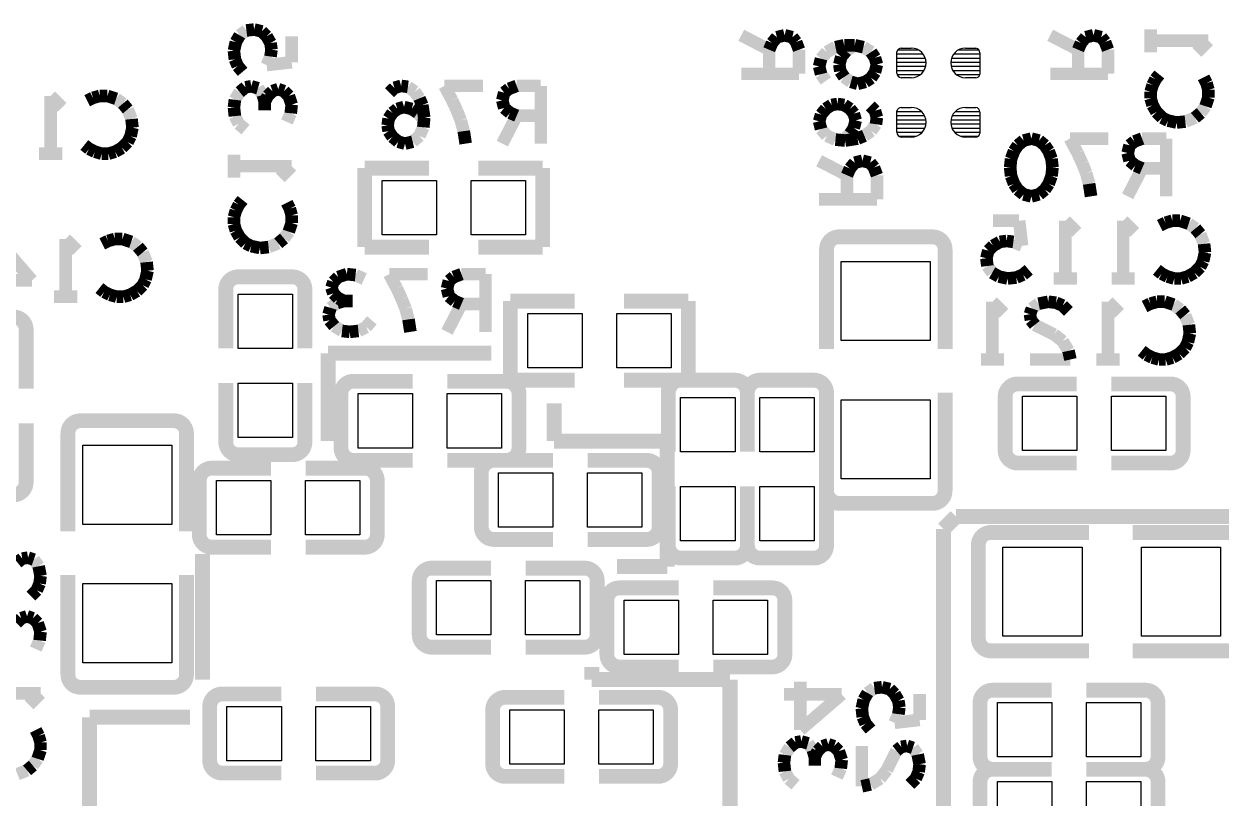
# Model space of a CAD drawing. Extents: x 175.8 to 218.8, y 273.2 to 311.2.
# Drawn here: x 199.17 to 211.28, y 296.86 to 304.69 of the extents above; entities that cross this region are included whole.
import ezdxf

# ---------------------------------------------------------------- set-up
doc = ezdxf.new("R2010")
doc.units = 0
doc.layers.add('MA_DETAILS', color=254, linetype='CONTINUOUS')

# ---------------------------------------------------------------- blocks, each defined once
blk = doc.blocks.new('FIGURE_SQUARE')
blk.add_lwpolyline([(-0.5, -0.5), (-0.5, 0.5), (0.5, 0.5), (0.5, -0.5)], close=True)

msp = doc.modelspace()

# ---------------------------------------------------------------- linework, layer by layer
at = {"layer": 'MA_DETAILS'}
for points, const_width in [([(201.317352, 304.505614), (201.356214, 304.573686)], 0.127), ([(201.356214, 304.573686), (201.424286, 304.622454)], 0.127), ([(201.424286, 304.622454), (201.502264, 304.632106)], 0.127), ([(201.502264, 304.632106), (201.580242, 304.612802)], 0.127), ([(201.580242, 304.612802), (201.628756, 304.564034)], 0.127), ([(201.628756, 304.564034), (201.667872, 304.495962)], 0.127), ([(201.881994, 304.301144), (201.881994, 304.564034)], 0.127), ([(206.711042, 304.42789), (206.428594, 304.57394)], 0.127), ([(206.788766, 304.554382), (206.740252, 304.495962)], 0.127), ([(206.866744, 304.57394), (206.788766, 304.554382)], 0.127), ([(206.944722, 304.554382), (206.866744, 304.57394)], 0.127), ([(206.983584, 304.505614), (206.944722, 304.554382)], 0.127), ([(209.835242, 304.42789), (209.552794, 304.57394)], 0.127), ([(209.912966, 304.554382), (209.864452, 304.495962)], 0.127), ([(209.990944, 304.57394), (209.912966, 304.554382)], 0.127), ([(210.068922, 304.554382), (209.990944, 304.57394)], 0.127), ([(210.107784, 304.505614), (210.068922, 304.554382)], 0.127), ([(210.568794, 304.401982), (210.568794, 304.635662)], 0.127), ([(201.297794, 304.417984), (201.317352, 304.505614)], 0.127), ([(201.667872, 304.495962), (201.677524, 304.427636)], 0.127), ([(201.677524, 304.427636), (201.667872, 304.359564)], 0.127), ([(206.740252, 304.495962), (206.711042, 304.42789)], 0.127), ([(206.711042, 304.42789), (206.711042, 304.184304)], 0.127), ([(207.012794, 304.42789), (206.983584, 304.505614)], 0.127), ([(207.012794, 304.184304), (207.012794, 304.42789)], 0.127), ([(207.293972, 304.404522), (207.381602, 304.45329)], 0.127), ([(207.381602, 304.45329), (207.469232, 304.472848)], 0.127), ([(207.469232, 304.472848), (207.576166, 304.472848)], 0.127), ([(207.488536, 304.414428), (207.576166, 304.472848)], 0.127), ([(207.576166, 304.472848), (207.663796, 304.45329)], 0.127), ([(207.663796, 304.45329), (207.741774, 304.404522)], 0.127), ([(209.864452, 304.495962), (209.835242, 304.42789)], 0.127), ([(209.835242, 304.42789), (209.835242, 304.184304)], 0.127), ([(210.136994, 304.42789), (210.107784, 304.505614)], 0.127), ([(210.136994, 304.184304), (210.136994, 304.42789)], 0.127), ([(210.568794, 304.518822), (211.152994, 304.518822)], 0.127), ([(211.152994, 304.518822), (211.036154, 304.401982)], 0.127), ([(201.307446, 304.330354), (201.297794, 304.417984)], 0.127), ([(201.336656, 304.262282), (201.307446, 304.330354)], 0.127), ([(201.667872, 304.359564), (201.628756, 304.271934)], 0.127), ([(201.628756, 304.271934), (201.881994, 304.301144)], 0.127), ([(207.215994, 304.258472), (207.235552, 304.33645)], 0.127), ([(207.235552, 304.33645), (207.293972, 304.404522)], 0.127), ([(207.420464, 304.27803), (207.440022, 304.356008)], 0.127), ([(207.440022, 304.356008), (207.488536, 304.414428)], 0.127), ([(207.741774, 304.404522), (207.780636, 304.346102)], 0.127), ([(207.780636, 304.346102), (207.800194, 304.27803)], 0.127), ([(201.385424, 304.203862), (201.336656, 304.262282)], 0.127), ([(206.428594, 304.184304), (207.012794, 304.184304)], 0.127), ([(207.235552, 304.180748), (207.215994, 304.258472)], 0.127), ([(207.284066, 304.112422), (207.235552, 304.180748)], 0.127), ([(207.430116, 304.209958), (207.420464, 304.27803)], 0.127), ([(207.469232, 304.151538), (207.430116, 304.209958)], 0.127), ([(207.780636, 304.200052), (207.741774, 304.141632)], 0.127), ([(207.800194, 304.27803), (207.780636, 304.200052)], 0.127), ([(209.552794, 304.184304), (210.136994, 304.184304)], 0.127), ([(201.414634, 304.047652), (201.473054, 304.057558)], 0.127), ([(201.473054, 304.057558), (201.541126, 304.038)], 0.127), ([(202.988672, 304.061876), (202.9206, 304.042318)], 0.127), ([(203.056998, 304.052224), (202.988672, 304.061876)], 0.127), ([(203.427076, 304.061876), (203.816712, 304.061876)], 0.127), ([(203.505054, 303.915826), (203.427076, 304.061876)], 0.127), ([(204.15758, 304.061876), (204.079856, 304.032666)], 0.127), ([(204.401166, 304.061876), (204.15758, 304.061876)], 0.127), ([(204.401166, 303.477676), (204.401166, 304.061876)], 0.127), ([(207.537304, 304.10277), (207.469232, 304.151538)], 0.127), ([(207.605376, 304.083212), (207.537304, 304.10277)], 0.127), ([(207.683354, 304.10277), (207.605376, 304.083212)], 0.127), ([(207.741774, 304.141632), (207.683354, 304.10277)], 0.127), ([(210.568794, 304.00244), (210.588352, 304.070766)], 0.127), ([(210.588352, 304.070766), (210.617562, 304.129186)], 0.127), ([(210.617562, 304.129186), (210.656424, 304.1777)], 0.127), ([(211.104226, 304.14849), (211.133436, 304.09007)], 0.127), ([(211.133436, 304.09007), (211.152994, 304.021998)], 0.127), ([(199.443848, 303.960276), (199.560688, 303.843436)], 0.127), ([(199.443848, 303.376076), (199.443848, 303.960276)], 0.127), ([(199.81418, 303.911508), (199.8726, 303.940718)], 0.127), ([(199.8726, 303.940718), (199.940672, 303.960276)], 0.127), ([(199.940672, 303.960276), (200.01865, 303.960276)], 0.127), ([(200.01865, 303.960276), (200.10628, 303.931066)], 0.127), ([(201.307446, 303.92116), (201.356214, 303.999138)], 0.127), ([(201.356214, 303.999138), (201.414634, 304.047652)], 0.127), ([(201.541126, 304.038), (201.589894, 303.969928)], 0.127), ([(201.589894, 303.969928), (201.609452, 303.901602)], 0.127), ([(201.609452, 303.901602), (201.638662, 303.960022)], 0.127), ([(201.638662, 303.960022), (201.687176, 304.00879)], 0.127), ([(201.687176, 304.00879), (201.745596, 304.028348)], 0.127), ([(201.745596, 304.028348), (201.804016, 304.00879)], 0.127), ([(201.804016, 304.00879), (201.852784, 303.960022)], 0.127), ([(201.852784, 303.960022), (201.881994, 303.872392)], 0.127), ([(202.9206, 304.042318), (202.871832, 303.993804)], 0.127), ([(203.12507, 304.003456), (203.056998, 304.052224)], 0.127), ([(203.173838, 303.935384), (203.12507, 304.003456)], 0.127), ([(204.031088, 303.993804), (204.01153, 303.915826)], 0.127), ([(204.079856, 304.032666), (204.031088, 303.993804)], 0.127), ([(210.568794, 303.934368), (210.568794, 304.00244)], 0.127), ([(211.152994, 303.94402), (211.123784, 303.85639)], 0.127), ([(211.152994, 304.021998), (211.152994, 303.94402)], 0.127), ([(200.10628, 303.931066), (200.174352, 303.882298)], 0.127), ([(200.174352, 303.882298), (200.22312, 303.823878)], 0.127), ([(200.22312, 303.823878), (200.261982, 303.726596)], 0.127), ([(201.297794, 303.843182), (201.307446, 303.92116)], 0.127), ([(201.307446, 303.755552), (201.297794, 303.843182)], 0.127), ([(201.609452, 303.901602), (201.609452, 303.813972)], 0.127), ([(201.881994, 303.872392), (201.872342, 303.784762)], 0.127), ([(202.94981, 303.828196), (202.901042, 303.789334)], 0.127), ([(203.017882, 303.847754), (202.94981, 303.828196)], 0.127), ([(203.09586, 303.828196), (203.017882, 303.847754)], 0.127), ([(203.15428, 303.789334), (203.09586, 303.828196)], 0.127), ([(203.203048, 303.867058), (203.173838, 303.935384)], 0.127), ([(203.222352, 303.740566), (203.203048, 303.867058)], 0.127), ([(203.553822, 303.808638), (203.505054, 303.915826)], 0.127), ([(204.01153, 303.915826), (204.031088, 303.837848)], 0.127), ([(204.031088, 303.837848), (204.089508, 303.789334)], 0.127), ([(207.284066, 303.829974), (207.235552, 303.771554)], 0.127), ([(207.342486, 303.868836), (207.284066, 303.829974)], 0.127), ([(207.400906, 303.878488), (207.342486, 303.868836)], 0.127), ([(207.469232, 303.868836), (207.400906, 303.878488)], 0.127), ([(207.527652, 303.829974), (207.469232, 303.868836)], 0.127), ([(207.566514, 303.781206), (207.527652, 303.829974)], 0.127), ([(207.780636, 303.810416), (207.732122, 303.859184)], 0.127), ([(210.588352, 303.866296), (210.568794, 303.934368)], 0.127), ([(210.627214, 303.79797), (210.588352, 303.866296)], 0.127), ([(211.123784, 303.85639), (211.075016, 303.788318)], 0.127), ([(200.261982, 303.726596), (200.271634, 303.638966)], 0.127), ([(201.346562, 303.677828), (201.307446, 303.755552)], 0.127), ([(201.872342, 303.784762), (201.833226, 303.697132)], 0.127), ([(202.86218, 303.730914), (202.852528, 303.662588)], 0.127), ([(202.901042, 303.789334), (202.86218, 303.730914)], 0.127), ([(203.222352, 303.721008), (203.15428, 303.789334)], 0.127), ([(203.2127, 303.643284), (203.222352, 303.740566)], 0.127), ([(203.592684, 303.711356), (203.553822, 303.808638)], 0.127), ([(203.621894, 303.604168), (203.592684, 303.711356)], 0.127), ([(204.15758, 303.760124), (204.01153, 303.477676)], 0.127), ([(204.089508, 303.789334), (204.15758, 303.760124)], 0.127), ([(204.15758, 303.760124), (204.401166, 303.760124)], 0.127), ([(207.235552, 303.771554), (207.215994, 303.703228)], 0.127), ([(207.215994, 303.703228), (207.235552, 303.625504)], 0.127), ([(207.586072, 303.713134), (207.566514, 303.781206)], 0.127), ([(207.566514, 303.635156), (207.586072, 303.713134)], 0.127), ([(207.800194, 303.742344), (207.780636, 303.810416)], 0.127), ([(207.790542, 303.674018), (207.800194, 303.742344)], 0.127), ([(210.685634, 303.73955), (210.627214, 303.79797)], 0.127), ([(210.744054, 303.71034), (210.685634, 303.73955)], 0.127), ([(210.831684, 303.691036), (210.744054, 303.71034)], 0.127), ([(210.919314, 303.700688), (210.831684, 303.691036)], 0.127), ([(211.016596, 303.73955), (210.919314, 303.700688)], 0.127), ([(211.075016, 303.788318), (211.016596, 303.73955)], 0.127), ([(200.271634, 303.638966), (200.25233, 303.551336)], 0.127), ([(201.414634, 303.619408), (201.346562, 303.677828)], 0.127), ([(202.852528, 303.662588), (202.86218, 303.604168)], 0.127), ([(202.86218, 303.604168), (202.901042, 303.545748)], 0.127), ([(203.173838, 303.555654), (203.2127, 303.643284)], 0.127), ([(203.641452, 303.477676), (203.621894, 303.604168)], 0.127), ([(207.235552, 303.625504), (207.293972, 303.557178)], 0.127), ([(207.459326, 303.508664), (207.527652, 303.576736)], 0.127), ([(207.527652, 303.576736), (207.566514, 303.635156)], 0.127), ([(207.673702, 303.557178), (207.741774, 303.605946)], 0.127), ([(207.741774, 303.605946), (207.790542, 303.674018)], 0.127), ([(199.833484, 303.424844), (199.78497, 303.463706)], 0.127), ([(200.22312, 303.492916), (200.1647, 303.434496)], 0.127), ([(200.25233, 303.551336), (200.22312, 303.492916)], 0.127), ([(202.901042, 303.545748), (202.959462, 303.497234)], 0.127), ([(202.959462, 303.497234), (203.027788, 303.477676)], 0.127), ([(203.027788, 303.477676), (203.105512, 303.497234)], 0.127), ([(203.105512, 303.497234), (203.173838, 303.555654)], 0.127), ([(207.293972, 303.557178), (207.381602, 303.518316)], 0.127), ([(207.381602, 303.518316), (207.478884, 303.508664)], 0.127), ([(207.478884, 303.508664), (207.605376, 303.527968)], 0.127), ([(207.605376, 303.527968), (207.673702, 303.557178)], 0.127), ([(209.18678, 303.401984), (209.225642, 303.460404)], 0.127), ([(209.225642, 303.460404), (209.284062, 303.508918)], 0.127), ([(209.284062, 303.508918), (209.36204, 303.528476)], 0.127), ([(209.36204, 303.528476), (209.440018, 303.508918)], 0.127), ([(209.440018, 303.508918), (209.498438, 303.460404)], 0.127), ([(209.498438, 303.460404), (209.5373, 303.401984)], 0.127), ([(209.751676, 303.528476), (210.141312, 303.528476)], 0.127), ([(209.829654, 303.382426), (209.751676, 303.528476)], 0.127), ([(210.355688, 303.460404), (210.33613, 303.382426)], 0.127), ([(210.404456, 303.499266), (210.355688, 303.460404)], 0.127), ([(210.48218, 303.528476), (210.404456, 303.499266)], 0.127), ([(210.725766, 303.528476), (210.48218, 303.528476)], 0.127), ([(210.725766, 302.944276), (210.725766, 303.528476)], 0.127), ([(199.560688, 303.376076), (199.327008, 303.376076)], 0.127), ([(199.891904, 303.395634), (199.833484, 303.424844)], 0.127), ([(199.96023, 303.376076), (199.891904, 303.395634)], 0.127), ([(200.028302, 303.376076), (199.96023, 303.376076)], 0.127), ([(200.096374, 303.395634), (200.028302, 303.376076)], 0.127), ([(200.1647, 303.434496), (200.096374, 303.395634)], 0.127), ([(201.297794, 303.132236), (201.297794, 303.365916)], 0.127), ([(209.15757, 303.324006), (209.18678, 303.401984)], 0.127), ([(209.5373, 303.401984), (209.56651, 303.324006)], 0.127), ([(209.878422, 303.275238), (209.829654, 303.382426)], 0.127), ([(210.33613, 303.382426), (210.355688, 303.304448)], 0.127), ([(201.297794, 303.249076), (201.881994, 303.249076)], 0.127), ([(201.881994, 303.249076), (201.765154, 303.132236)], 0.127), ([(203.270358, 303.230026), (202.620372, 303.230026)], 0.150114), ([(202.620372, 303.230026), (202.620372, 302.429926)], 0.150114), ([(203.77023, 303.230026), (204.420216, 303.230026)], 0.150114), ([(204.420216, 303.230026), (204.420216, 302.429926)], 0.150114), ([(207.498442, 303.15789), (207.215994, 303.30394)], 0.127), ([(207.527652, 303.225962), (207.498442, 303.15789)], 0.127), ([(207.576166, 303.284382), (207.527652, 303.225962)], 0.127), ([(207.654144, 303.30394), (207.576166, 303.284382)], 0.127), ([(207.732122, 303.284382), (207.654144, 303.30394)], 0.127), ([(207.770984, 303.235614), (207.732122, 303.284382)], 0.127), ([(207.800194, 303.15789), (207.770984, 303.235614)], 0.127), ([(209.147918, 303.236376), (209.15757, 303.324006)], 0.127), ([(209.15757, 303.148746), (209.147918, 303.236376)], 0.127), ([(209.56651, 303.324006), (209.576162, 303.236376)], 0.127), ([(209.576162, 303.236376), (209.56651, 303.148746)], 0.127), ([(209.917284, 303.177956), (209.878422, 303.275238)], 0.127), ([(210.48218, 303.226724), (210.33613, 302.944276)], 0.127), ([(210.355688, 303.304448), (210.414108, 303.255934)], 0.127), ([(210.414108, 303.255934), (210.48218, 303.226724)], 0.127), ([(210.48218, 303.226724), (210.725766, 303.226724)], 0.127), ([(207.498442, 303.15789), (207.498442, 302.914304)], 0.127), ([(207.800194, 302.914304), (207.800194, 303.15789)], 0.127), ([(209.18678, 303.070768), (209.15757, 303.148746)], 0.127), ([(209.56651, 303.148746), (209.5373, 303.070768)], 0.127), ([(209.946494, 303.070768), (209.917284, 303.177956)], 0.127), ([(209.225642, 303.012348), (209.18678, 303.070768)], 0.127), ([(209.284062, 302.963834), (209.225642, 303.012348)], 0.127), ([(209.498438, 303.012348), (209.440018, 302.963834)], 0.127), ([(209.5373, 303.070768), (209.498438, 303.012348)], 0.127), ([(209.966052, 302.944276), (209.946494, 303.070768)], 0.127), ([(201.317352, 302.80102), (201.346562, 302.85944)], 0.127), ([(201.346562, 302.85944), (201.385424, 302.907954)], 0.127), ([(201.833226, 302.878744), (201.862436, 302.820324)], 0.127), ([(207.215994, 302.914304), (207.800194, 302.914304)], 0.127), ([(209.36204, 302.944276), (209.284062, 302.963834)], 0.127), ([(209.440018, 302.963834), (209.36204, 302.944276)], 0.127), ([(201.297794, 302.732694), (201.317352, 302.80102)], 0.127), ([(201.297794, 302.664622), (201.297794, 302.732694)], 0.127), ([(201.862436, 302.820324), (201.881994, 302.752252)], 0.127), ([(201.881994, 302.752252), (201.881994, 302.674274)], 0.127), ([(201.317352, 302.59655), (201.297794, 302.664622)], 0.127), ([(201.881994, 302.674274), (201.852784, 302.586644)], 0.127), ([(209.23885, 302.697134), (208.97596, 302.697134)], 0.127), ([(209.26806, 302.443896), (209.23885, 302.697134)], 0.127), ([(209.706464, 302.697134), (209.823304, 302.580294)], 0.127), ([(209.706464, 302.112934), (209.706464, 302.697134)], 0.127), ([(210.290918, 302.697134), (210.407758, 302.580294)], 0.127), ([(210.290918, 302.112934), (210.290918, 302.697134)], 0.127), ([(210.66125, 302.648366), (210.71967, 302.677576)], 0.127), ([(210.71967, 302.677576), (210.787742, 302.697134)], 0.127), ([(210.787742, 302.697134), (210.86572, 302.697134)], 0.127), ([(210.86572, 302.697134), (210.95335, 302.667924)], 0.127), ([(210.95335, 302.667924), (211.021422, 302.619156)], 0.127), ([(211.021422, 302.619156), (211.07019, 302.560736)], 0.127), ([(198.8947, 302.512476), (199.254872, 302.093884)], 0.127), ([(199.595994, 302.512476), (199.712834, 302.395636)], 0.127), ([(199.595994, 301.928276), (199.595994, 302.512476)], 0.127), ([(199.966326, 302.463708), (200.024746, 302.492918)], 0.127), ([(200.024746, 302.492918), (200.092818, 302.512476)], 0.127), ([(200.092818, 302.512476), (200.170796, 302.512476)], 0.127), ([(200.170796, 302.512476), (200.258426, 302.483266)], 0.127), ([(201.356214, 302.528224), (201.317352, 302.59655)], 0.127), ([(201.414634, 302.469804), (201.356214, 302.528224)], 0.127), ([(201.804016, 302.518572), (201.745596, 302.469804)], 0.127), ([(201.852784, 302.586644), (201.804016, 302.518572)], 0.127), ([(208.362804, 302.534574), (207.417924, 302.534574)], 0.150114), ([(209.044032, 302.483012), (209.112358, 302.492664)], 0.127), ([(209.112358, 302.492664), (209.18043, 302.483012)], 0.127), ([(211.07019, 302.560736), (211.109052, 302.463454)], 0.127), ([(200.258426, 302.483266), (200.326498, 302.434498)], 0.127), ([(200.326498, 302.434498), (200.375266, 302.376078)], 0.127), ([(200.375266, 302.376078), (200.414128, 302.278796)], 0.127), ([(201.473054, 302.440594), (201.414634, 302.469804)], 0.127), ([(201.560684, 302.42129), (201.473054, 302.440594)], 0.127), ([(201.648314, 302.430942), (201.560684, 302.42129)], 0.127), ([(201.745596, 302.469804), (201.648314, 302.430942)], 0.127), ([(202.620372, 302.429926), (203.270358, 302.429926)], 0.150114), ([(204.420216, 302.429926), (203.77023, 302.429926)], 0.150114), ([(207.290924, 302.407574), (207.290924, 301.398178)], 0.150114), ([(208.489804, 302.407574), (208.489804, 301.398178)], 0.150114), ([(208.907888, 302.317404), (208.927192, 302.395382)], 0.127), ([(208.927192, 302.395382), (208.97596, 302.443896)], 0.127), ([(208.97596, 302.443896), (209.044032, 302.483012)], 0.127), ([(209.18043, 302.483012), (209.26806, 302.443896)], 0.127), ([(211.118704, 302.375824), (211.0994, 302.288194)], 0.127), ([(211.109052, 302.463454), (211.118704, 302.375824)], 0.127), ([(200.414128, 302.278796), (200.42378, 302.191166)], 0.127), ([(208.91754, 302.239426), (208.907888, 302.317404)], 0.127), ([(211.0994, 302.288194), (211.07019, 302.229774)], 0.127), ([(200.42378, 302.191166), (200.404476, 302.103536)], 0.127), ([(201.888598, 302.129698), (201.342244, 302.129698)], 0.150114), ([(202.30338, 302.078898), (202.352148, 302.127666)], 0.127), ([(202.352148, 302.127666), (202.439778, 302.156876)], 0.127), ([(202.439778, 302.156876), (202.527408, 302.147224)], 0.127), ([(202.527408, 302.147224), (202.615038, 302.108108)], 0.127), ([(202.868276, 302.156876), (203.257912, 302.156876)], 0.127), ([(202.946254, 302.010826), (202.868276, 302.156876)], 0.127), ([(203.521056, 302.127666), (203.472288, 302.088804)], 0.127), ([(203.59878, 302.156876), (203.521056, 302.127666)], 0.127), ([(203.842366, 302.156876), (203.59878, 302.156876)], 0.127), ([(203.842366, 301.572676), (203.842366, 302.156876)], 0.127), ([(208.966308, 302.171354), (208.91754, 302.239426)], 0.127), ([(209.03438, 302.132492), (208.966308, 302.171354)], 0.127), ([(209.12201, 302.112934), (209.03438, 302.132492)], 0.127), ([(209.20964, 302.122586), (209.12201, 302.112934)], 0.127), ([(209.277712, 302.151796), (209.20964, 302.122586)], 0.127), ([(209.336132, 302.200564), (209.277712, 302.151796)], 0.127), ([(210.680554, 302.161702), (210.63204, 302.200564)], 0.127), ([(210.738974, 302.132492), (210.680554, 302.161702)], 0.127), ([(210.8073, 302.112934), (210.738974, 302.132492)], 0.127), ([(210.943444, 302.132492), (210.875372, 302.112934)], 0.127), ([(211.01177, 302.171354), (210.943444, 302.132492)], 0.127), ([(211.07019, 302.229774), (211.01177, 302.171354)], 0.127), ([(199.254872, 302.093884), (198.768208, 302.093884)], 0.127), ([(199.98563, 301.977044), (199.937116, 302.015906)], 0.127), ([(200.375266, 302.045116), (200.316846, 301.986696)], 0.127), ([(200.404476, 302.103536), (200.375266, 302.045116)], 0.127), ([(201.215244, 302.002698), (201.215244, 301.405036)], 0.150114), ([(202.015598, 302.002698), (202.015598, 301.405036)], 0.150114), ([(202.283822, 302.020478), (202.30338, 302.078898)], 0.127), ([(202.30338, 301.962058), (202.283822, 302.020478)], 0.127), ([(202.995022, 301.903638), (202.946254, 302.010826)], 0.127), ([(203.472288, 302.088804), (203.45273, 302.010826)], 0.127), ([(203.45273, 302.010826), (203.472288, 301.932848)], 0.127), ([(209.823304, 302.112934), (209.589624, 302.112934)], 0.127), ([(210.407758, 302.112934), (210.174078, 302.112934)], 0.127), ([(210.875372, 302.112934), (210.8073, 302.112934)], 0.127), ([(199.712834, 301.928276), (199.479154, 301.928276)], 0.127), ([(200.04405, 301.947834), (199.98563, 301.977044)], 0.127), ([(200.112376, 301.928276), (200.04405, 301.947834)], 0.127), ([(200.180448, 301.928276), (200.112376, 301.928276)], 0.127), ([(200.24852, 301.947834), (200.180448, 301.928276)], 0.127), ([(200.316846, 301.986696), (200.24852, 301.947834)], 0.127), ([(202.352148, 301.913544), (202.30338, 301.962058)], 0.127), ([(202.342242, 301.864776), (202.410568, 301.884334)], 0.127), ([(202.410568, 301.884334), (202.352148, 301.913544)], 0.127), ([(202.410568, 301.884334), (202.498198, 301.884334)], 0.127), ([(203.033884, 301.806356), (202.995022, 301.903638)], 0.127), ([(203.472288, 301.932848), (203.530708, 301.884334)], 0.127), ([(203.530708, 301.884334), (203.59878, 301.855124)], 0.127), ([(204.743558, 301.883826), (204.093572, 301.883826)], 0.150114), ([(204.093572, 301.883826), (204.093572, 301.083726)], 0.150114), ([(205.24343, 301.883826), (205.893416, 301.883826)], 0.150114), ([(205.893416, 301.883826), (205.893416, 301.083726)], 0.150114), ([(202.254612, 301.747936), (202.27417, 301.816008)], 0.127), ([(202.27417, 301.816008), (202.342242, 301.864776)], 0.127), ([(203.063094, 301.699168), (203.033884, 301.806356)], 0.127), ([(203.59878, 301.855124), (203.45273, 301.572676)], 0.127), ([(203.59878, 301.855124), (203.842366, 301.855124)], 0.127), ([(208.96834, 301.877476), (209.08518, 301.760636)], 0.127), ([(208.96834, 301.293276), (208.96834, 301.877476)], 0.127), ([(209.367882, 301.809404), (209.348324, 301.750984)], 0.127), ([(209.435954, 301.857918), (209.367882, 301.809404)], 0.127), ([(209.533236, 301.877476), (209.435954, 301.857918)], 0.127), ([(209.611214, 301.867824), (209.533236, 301.877476)], 0.127), ([(209.679286, 301.838614), (209.611214, 301.867824)], 0.127), ([(209.737706, 301.780194), (209.679286, 301.838614)], 0.127), ([(210.137248, 301.877476), (210.254088, 301.760636)], 0.127), ([(210.137248, 301.293276), (210.137248, 301.877476)], 0.127), ([(210.50758, 301.828708), (210.566, 301.857918)], 0.127), ([(210.566, 301.857918), (210.634072, 301.877476)], 0.127), ([(210.634072, 301.877476), (210.71205, 301.877476)], 0.127), ([(210.71205, 301.877476), (210.79968, 301.848266)], 0.127), ([(210.79968, 301.848266), (210.867752, 301.799498)], 0.127), ([(210.867752, 301.799498), (210.91652, 301.741078)], 0.127), ([(202.264518, 301.689516), (202.254612, 301.747936)], 0.127), ([(202.313032, 301.631096), (202.264518, 301.689516)], 0.127), ([(202.692762, 301.689516), (202.634342, 301.621444)], 0.127), ([(203.082652, 301.572676), (203.063094, 301.699168)], 0.127), ([(209.348324, 301.750984), (209.357976, 301.692564)], 0.127), ([(209.357976, 301.692564), (209.397092, 301.643796)], 0.127), ([(209.397092, 301.643796), (209.591656, 301.546514)], 0.127), ([(210.91652, 301.741078), (210.955382, 301.643796)], 0.127), ([(210.955382, 301.643796), (210.965034, 301.556166)], 0.127), ([(199.196198, 301.596298), (199.196198, 300.998636)], 0.150114), ([(202.39101, 301.582328), (202.313032, 301.631096)], 0.127), ([(202.468988, 301.572676), (202.39101, 301.582328)], 0.127), ([(202.556618, 301.582328), (202.468988, 301.572676)], 0.127), ([(202.634342, 301.621444), (202.556618, 301.582328)], 0.127), ([(209.591656, 301.546514), (209.679286, 301.478188)], 0.127), ([(210.965034, 301.556166), (210.94573, 301.468536)], 0.127), ([(209.679286, 301.478188), (209.737706, 301.380906)], 0.127), ([(210.91652, 301.410116), (210.8581, 301.351696)], 0.127), ([(210.94573, 301.468536), (210.91652, 301.410116)], 0.127), ([(203.901294, 301.356776), (202.250294, 301.356776)], 0.1524), ([(202.250294, 301.356776), (202.250294, 300.467776)], 0.1524), ([(209.08518, 301.293276), (208.8515, 301.293276)], 0.127), ([(209.757264, 301.293276), (209.348324, 301.293276)], 0.127), ([(209.737706, 301.380906), (209.757264, 301.293276)], 0.127), ([(210.254088, 301.293276), (210.020408, 301.293276)], 0.127), ([(210.526884, 301.342044), (210.47837, 301.380906)], 0.127), ([(210.585304, 301.312834), (210.526884, 301.342044)], 0.127), ([(210.65363, 301.293276), (210.585304, 301.312834)], 0.127), ([(210.721702, 301.293276), (210.65363, 301.293276)], 0.127), ([(210.789774, 301.312834), (210.721702, 301.293276)], 0.127), ([(210.8581, 301.351696), (210.789774, 301.312834)], 0.127), ([(201.215244, 300.456854), (201.215244, 301.054516)], 0.150114), ([(202.015598, 300.456854), (202.015598, 301.054516)], 0.150114), ([(202.507342, 301.072804), (203.105004, 301.072804)], 0.150114), ([(204.053186, 301.072804), (203.455524, 301.072804)], 0.150114), ([(204.093572, 301.083726), (204.743558, 301.083726)], 0.150114), ([(205.893416, 301.083726), (205.24343, 301.083726)], 0.150114), ([(206.36357, 301.083726), (205.817216, 301.083726)], 0.150114), ([(207.163924, 301.083726), (206.61757, 301.083726)], 0.150114), ([(209.224372, 301.045626), (209.822034, 301.045626)], 0.150114), ([(210.770216, 301.045626), (210.172554, 301.045626)], 0.150114), ([(202.380342, 300.945804), (202.380342, 300.39945)], 0.150114), ([(204.180186, 300.39945), (204.180186, 300.945804)], 0.150114), ([(205.690216, 300.956726), (205.690216, 300.359064)], 0.150114), ([(206.49057, 300.956726), (206.49057, 300.359064)], 0.150114), ([(206.49057, 300.956726), (206.49057, 300.359064)], 0.150114), ([(207.290924, 299.964094), (207.290924, 300.956726)], 0.150114), ([(207.290924, 300.956726), (207.290924, 300.359064)], 0.150114), ([(208.489804, 299.964094), (208.489804, 300.956726)], 0.150114), ([(209.097372, 300.918626), (209.097372, 300.372272)], 0.150114), ([(210.897216, 300.372272), (210.897216, 300.918626)], 0.150114), ([(204.536294, 300.848776), (204.536294, 300.467776)], 0.1524), ([(200.690734, 300.673516), (199.745854, 300.673516)], 0.150114), ([(199.196198, 300.050454), (199.196198, 300.648116)], 0.150114), ([(199.618854, 300.546516), (199.618854, 299.553884)], 0.150114), ([(200.817734, 300.546516), (200.817734, 299.553884)], 0.150114), ([(204.536294, 300.467776), (205.679294, 300.467776)], 0.1524), ([(205.679294, 300.467776), (205.679294, 299.197776)], 0.1524), ([(201.342244, 300.329854), (201.888598, 300.329854)], 0.150114), ([(201.074528, 300.194218), (201.67219, 300.194218)], 0.150114), ([(202.620372, 300.194218), (202.02271, 300.194218)], 0.150114), ([(202.507342, 300.27245), (203.105004, 300.27245)], 0.150114), ([(204.053186, 300.27245), (203.455524, 300.27245)], 0.150114), ([(203.926186, 300.27245), (204.523848, 300.27245)], 0.150114), ([(205.47203, 300.27245), (204.874368, 300.27245)], 0.150114), ([(209.224372, 300.245272), (209.822034, 300.245272)], 0.150114), ([(210.770216, 300.245272), (210.172554, 300.245272)], 0.150114), ([(200.947528, 300.067218), (200.947528, 299.520864)], 0.150114), ([(202.747372, 299.520864), (202.747372, 300.067218)], 0.150114), ([(203.799186, 300.14545), (203.799186, 299.599096)], 0.150114), ([(205.59903, 299.599096), (205.59903, 300.14545)], 0.150114), ([(205.690216, 299.410882), (205.690216, 300.008544)], 0.150114), ([(206.49057, 299.410882), (206.49057, 300.008544)], 0.150114), ([(206.49057, 299.410882), (206.49057, 300.008544)], 0.150114), ([(207.290924, 299.410882), (207.290924, 300.008544)], 0.150114), ([(207.417924, 299.837094), (208.362804, 299.837094)], 0.150114), ([(208.600294, 299.705776), (208.473294, 299.578776)], 0.1524), ([(211.394294, 299.705776), (208.600294, 299.705776)], 0.1524), ([(208.473294, 299.578776), (208.473294, 291.958776)], 0.1524), ([(203.926186, 299.472096), (204.523848, 299.472096)], 0.150114), ([(205.47203, 299.472096), (204.874368, 299.472096)], 0.150114), ([(208.953354, 299.543216), (209.945986, 299.543216)], 0.150114), ([(211.396834, 299.543216), (210.387438, 299.543216)], 0.150114), ([(200.980294, 299.324776), (200.980294, 298.054776)], 0.1524), ([(201.074528, 299.393864), (201.67219, 299.393864)], 0.150114), ([(202.620372, 299.393864), (202.02271, 299.393864)], 0.150114), ([(208.826354, 299.416216), (208.826354, 298.471336)], 0.150114), ([(199.157082, 299.278548), (199.108314, 299.239432)], 0.127), ([(199.215502, 299.2882), (199.157082, 299.278548)], 0.127), ([(199.273922, 299.268642), (199.215502, 299.2882)], 0.127), ([(199.322436, 299.20057), (199.273922, 299.268642)], 0.127), ([(205.817216, 299.283882), (206.36357, 299.283882)], 0.150114), ([(206.61757, 299.283882), (207.163924, 299.283882)], 0.150114), ([(199.341994, 299.103288), (199.322436, 299.20057)], 0.127), ([(199.332342, 299.02531), (199.341994, 299.103288)], 0.127), ([(199.618854, 298.103036), (199.618854, 299.112432)], 0.150114), ([(200.817734, 298.103036), (200.817734, 299.112432)], 0.150114), ([(203.298806, 299.182028), (203.896468, 299.182028)], 0.150114), ([(204.84465, 299.182028), (204.246988, 299.182028)], 0.150114), ([(205.679294, 299.197776), (205.171294, 299.197776)], 0.1524), ([(199.303132, 298.957238), (199.332342, 299.02531)], 0.127), ([(203.171806, 299.055028), (203.171806, 298.508674)], 0.150114), ([(204.97165, 298.508674), (204.97165, 299.055028)], 0.150114), ([(205.196694, 298.98213), (205.794356, 298.98213)], 0.150114), ([(206.742538, 298.98213), (206.144876, 298.98213)], 0.150114), ([(199.244712, 298.898818), (199.303132, 298.957238)], 0.127), ([(205.069694, 298.85513), (205.069694, 298.308776)], 0.150114), ([(206.869538, 298.308776), (206.869538, 298.85513)], 0.150114), ([(199.098662, 298.625768), (199.147176, 298.674536)], 0.127), ([(199.147176, 298.674536), (199.205596, 298.694094)], 0.127), ([(199.205596, 298.694094), (199.264016, 298.674536)], 0.127), ([(199.264016, 298.674536), (199.312784, 298.625768)], 0.127), ([(199.312784, 298.625768), (199.341994, 298.538138)], 0.127), ([(199.341994, 298.538138), (199.332342, 298.450508)], 0.127), ([(199.332342, 298.450508), (199.293226, 298.362878)], 0.127), ([(203.298806, 298.381674), (203.896468, 298.381674)], 0.150114), ([(204.84465, 298.381674), (204.246988, 298.381674)], 0.150114), ([(208.953354, 298.344336), (209.945986, 298.344336)], 0.150114), ([(211.396834, 298.344336), (210.387438, 298.344336)], 0.150114), ([(204.917294, 298.054776), (204.917294, 298.181776)], 0.1524), ([(205.196694, 298.181776), (205.794356, 298.181776)], 0.150114), ([(206.742538, 298.181776), (206.144876, 298.181776)], 0.150114), ([(206.314294, 298.054776), (204.917294, 298.054776)], 0.1524), ([(206.314294, 293.355776), (206.314294, 298.054776)], 0.1524), ([(207.026002, 297.544998), (207.026002, 298.031662)], 0.127), ([(198.757794, 297.914822), (199.341994, 297.914822)], 0.127), ([(199.341994, 297.914822), (199.225154, 297.797982)], 0.127), ([(199.745854, 297.976036), (200.690734, 297.976036)], 0.150114), ([(201.179684, 297.908472), (201.777346, 297.908472)], 0.150114), ([(202.725528, 297.908472), (202.127866, 297.908472)], 0.150114), ([(204.041248, 297.87469), (204.63891, 297.87469)], 0.150114), ([(205.587092, 297.87469), (204.98943, 297.87469)], 0.150114), ([(206.860394, 297.90517), (207.444594, 297.90517)], 0.127), ([(207.444594, 297.90517), (207.026002, 297.544998)], 0.127), ([(207.667352, 297.85056), (207.706214, 297.918632)], 0.127), ([(207.706214, 297.918632), (207.774286, 297.9674)], 0.127), ([(207.774286, 297.9674), (207.852264, 297.977052)], 0.127), ([(207.852264, 297.977052), (207.930242, 297.957748)], 0.127), ([(207.930242, 297.957748), (207.978756, 297.90898)], 0.127), ([(207.978756, 297.90898), (208.017872, 297.840908)], 0.127), ([(208.231994, 297.64609), (208.231994, 297.90898)], 0.127), ([(208.970372, 297.946826), (209.568034, 297.946826)], 0.150114), ([(210.516216, 297.946826), (209.918554, 297.946826)], 0.150114), ([(201.052684, 297.781472), (201.052684, 297.235118)], 0.150114), ([(202.852528, 297.235118), (202.852528, 297.781472)], 0.150114), ([(207.647794, 297.76293), (207.667352, 297.85056)], 0.127), ([(207.657446, 297.6753), (207.647794, 297.76293)], 0.127), ([(208.017872, 297.840908), (208.027524, 297.772582)], 0.127), ([(208.027524, 297.772582), (208.017872, 297.70451)], 0.127), ([(208.843372, 297.819826), (208.843372, 297.273472)], 0.150114), ([(210.643216, 297.273472), (210.643216, 297.819826)], 0.150114), ([(200.853294, 297.673776), (199.837294, 297.673776)], 0.1524), ([(199.837294, 297.673776), (199.837294, 294.625776)], 0.1524), ([(203.914248, 297.74769), (203.914248, 297.201336)], 0.150114), ([(205.714092, 297.201336), (205.714092, 297.74769)], 0.150114), ([(207.686656, 297.607228), (207.657446, 297.6753)], 0.127), ([(208.017872, 297.70451), (207.978756, 297.61688)], 0.127), ([(207.978756, 297.61688), (208.231994, 297.64609)], 0.127), ([(199.293226, 297.54449), (199.322436, 297.48607)], 0.127), ([(207.735424, 297.548808), (207.686656, 297.607228)], 0.127), ([(199.322436, 297.48607), (199.341994, 297.417998)], 0.127), ([(199.341994, 297.417998), (199.341994, 297.34002)], 0.127), ([(206.918814, 297.369484), (206.977234, 297.417998)], 0.127), ([(206.977234, 297.417998), (207.035654, 297.427904)], 0.127), ([(207.035654, 297.427904), (207.103726, 297.408346)], 0.127), ([(207.103726, 297.408346), (207.152494, 297.340274)], 0.127), ([(207.249776, 297.379136), (207.308196, 297.398694)], 0.127), ([(207.308196, 297.398694), (207.366616, 297.379136)], 0.127), ([(199.341994, 297.34002), (199.312784, 297.25239)], 0.127), ([(206.860394, 297.213528), (206.870046, 297.291506)], 0.127), ([(206.870046, 297.291506), (206.918814, 297.369484)], 0.127), ([(207.152494, 297.340274), (207.172052, 297.271948)], 0.127), ([(207.172052, 297.271948), (207.201262, 297.330368)], 0.127), ([(207.201262, 297.330368), (207.249776, 297.379136)], 0.127), ([(207.366616, 297.379136), (207.415384, 297.330368)], 0.127), ([(207.415384, 297.330368), (207.444594, 297.242738)], 0.127), ([(207.647794, 296.974006), (207.647794, 297.382946)], 0.127), ([(207.998314, 297.334178), (207.901032, 297.139614)], 0.127), ([(208.047082, 297.373294), (207.998314, 297.334178)], 0.127), ([(208.105502, 297.382946), (208.047082, 297.373294)], 0.127), ([(208.163922, 297.363388), (208.105502, 297.382946)], 0.127), ([(208.212436, 297.295316), (208.163922, 297.363388)], 0.127), ([(208.231994, 297.198034), (208.212436, 297.295316)], 0.127), ([(199.264016, 297.184318), (199.205596, 297.13555)], 0.127), ([(199.312784, 297.25239), (199.264016, 297.184318)], 0.127), ([(206.870046, 297.125898), (206.860394, 297.213528)], 0.127), ([(207.172052, 297.271948), (207.172052, 297.184318)], 0.127), ([(207.444594, 297.242738), (207.434942, 297.155108)], 0.127), ([(208.222342, 297.120056), (208.231994, 297.198034)], 0.127), ([(208.970372, 297.146472), (209.568034, 297.146472)], 0.150114), ([(208.970372, 297.146472), (209.568034, 297.146472)], 0.150114), ([(210.516216, 297.146472), (209.918554, 297.146472)], 0.150114), ([(210.516216, 297.146472), (209.918554, 297.146472)], 0.150114), ([(199.205596, 297.13555), (199.108314, 297.096688)], 0.127), ([(201.179684, 297.108118), (201.777346, 297.108118)], 0.150114), ([(202.725528, 297.108118), (202.127866, 297.108118)], 0.150114), ([(204.041248, 297.074336), (204.63891, 297.074336)], 0.150114), ([(205.587092, 297.074336), (204.98943, 297.074336)], 0.150114), ([(206.909162, 297.048174), (206.870046, 297.125898)], 0.127), ([(206.977234, 296.989754), (206.909162, 297.048174)], 0.127), ([(207.434942, 297.155108), (207.395826, 297.067478)], 0.127), ([(207.832706, 297.051984), (207.735424, 296.993564)], 0.127), ([(207.901032, 297.139614), (207.832706, 297.051984)], 0.127), ([(208.134712, 296.993564), (208.193132, 297.051984)], 0.127), ([(208.193132, 297.051984), (208.222342, 297.120056)], 0.127), ([(207.735424, 296.993564), (207.647794, 296.974006)], 0.127), ([(208.843372, 297.019472), (208.843372, 296.473118)], 0.150114), ([(210.643216, 296.473118), (210.643216, 297.019472)], 0.150114)]:
    msp.add_lwpolyline(points, dxfattribs=dict(at, const_width=const_width))
for points in [[(208.045812, 304.443892, 0.365699), (208.003394, 304.408078)], [(208.147412, 304.143664, 1), (208.147412, 304.443892)], [(208.697576, 304.443892, 1), (208.697576, 304.143664)], [(208.841594, 304.395378, 0.375524), (208.799176, 304.443892)], [(208.003394, 304.192178, 0.375524), (208.045812, 304.143664)], [(208.799176, 304.143664, 0.365699), (208.841594, 304.179478)], [(208.045812, 303.84369, 0.365699), (208.003394, 303.807876)], [(208.147412, 303.543462, 1), (208.147412, 303.84369)], [(208.697576, 303.84369, 1), (208.697576, 303.543462)], [(208.841594, 303.795176, 0.375524), (208.799176, 303.84369)], [(208.003394, 303.591976, 0.375524), (208.045812, 303.543462)], [(208.799176, 303.543462, 0.365699), (208.841594, 303.579276)]]:
    msp.add_lwpolyline(points, format="xyb", dxfattribs=at)
for points in [[(208.003394, 304.192178), (208.003394, 304.408078)], [(208.003394, 304.385472), (208.266284, 304.385472)], [(208.011776, 304.427128), (208.216246, 304.427128)], [(208.045812, 304.443892), (208.147412, 304.443892)], [(208.578704, 304.385472), (208.841594, 304.385472)], [(208.628742, 304.427128), (208.82991, 304.427128)], [(208.697576, 304.443892), (208.799176, 304.443892)], [(208.841594, 304.395378), (208.841594, 304.179478)], [(208.003394, 304.343816), (208.28889, 304.343816)], [(208.003394, 304.30216), (208.297272, 304.30216)], [(208.003394, 304.260504), (208.293716, 304.260504)], [(208.547716, 304.30216), (208.841594, 304.30216)], [(208.551272, 304.260504), (208.841594, 304.260504)], [(208.556098, 304.343816), (208.841594, 304.343816)], [(208.003394, 304.218848), (208.27746, 304.218848)], [(208.005934, 304.177192), (208.2419, 304.177192)], [(208.147412, 304.143664), (208.045812, 304.143664)], [(208.567528, 304.218848), (208.841594, 304.218848)], [(208.603088, 304.177192), (208.841086, 304.177192)], [(208.799176, 304.143664), (208.697576, 304.143664)], [(208.003394, 303.591976), (208.003394, 303.807876)], [(208.003394, 303.802288), (208.251044, 303.802288)], [(208.003394, 303.760632), (208.281778, 303.760632)], [(208.045812, 303.84369), (208.147412, 303.84369)], [(208.56321, 303.760632), (208.841594, 303.760632)], [(208.593944, 303.802288), (208.841086, 303.802288)], [(208.697576, 303.84369), (208.799176, 303.84369)], [(208.841594, 303.795176), (208.841594, 303.579276)], [(208.003394, 303.718976), (208.29524, 303.718976)], [(208.003394, 303.67732), (208.296764, 303.67732)], [(208.548224, 303.67732), (208.841594, 303.67732)], [(208.549748, 303.718976), (208.841594, 303.718976)], [(208.003394, 303.635664), (208.285842, 303.635664)], [(208.003394, 303.594008), (208.25968, 303.594008)], [(208.023714, 303.552352), (208.198212, 303.552352)], [(208.147412, 303.543462), (208.045812, 303.543462)], [(208.559146, 303.635664), (208.841594, 303.635664)], [(208.585308, 303.594008), (208.841594, 303.594008)], [(208.646776, 303.552352), (208.825338, 303.552352)], [(208.799176, 303.543462), (208.697576, 303.543462)]]:
    msp.add_lwpolyline(points, dxfattribs=at)
at = {"layer": 'MA_DETAILS', "const_width": 0.150114}
for points in [[(207.417924, 302.534574, 0.414214), (207.290924, 302.407574)], [(208.489804, 302.407574, 0.414214), (208.362804, 302.534574)], [(201.342244, 302.129698, 0.414214), (201.215244, 302.002698)], [(202.015598, 302.002698, 0.414214), (201.888598, 302.129698)], [(199.196198, 301.596298, 0.414214), (199.069198, 301.723298)], [(202.507342, 301.072804, 0.414214), (202.380342, 300.945804)], [(204.180186, 300.945804, 0.414214), (204.053186, 301.072804)], [(205.817216, 301.083726, 0.414214), (205.690216, 300.956726)], [(206.49057, 300.956726, 0.414214), (206.36357, 301.083726)], [(206.61757, 301.083726, 0.414214), (206.49057, 300.956726)], [(207.290924, 300.956726, 0.414214), (207.163924, 301.083726)], [(209.224372, 301.045626, 0.414214), (209.097372, 300.918626)], [(210.897216, 300.918626, 0.414214), (210.770216, 301.045626)], [(199.745854, 300.673516, 0.414214), (199.618854, 300.546516)], [(200.817734, 300.546516, 0.414214), (200.690734, 300.673516)], [(201.215244, 300.456854, 0.414214), (201.342244, 300.329854)], [(201.888598, 300.329854, 0.414214), (202.015598, 300.456854)], [(202.380342, 300.39945, 0.414214), (202.507342, 300.27245)], [(204.053186, 300.27245, 0.414214), (204.180186, 300.39945)], [(209.097372, 300.372272, 0.414214), (209.224372, 300.245272)], [(210.770216, 300.245272, 0.414214), (210.897216, 300.372272)], [(201.074528, 300.194218, 0.414214), (200.947528, 300.067218)], [(202.747372, 300.067218, 0.414214), (202.620372, 300.194218)], [(203.926186, 300.27245, 0.414214), (203.799186, 300.14545)], [(205.59903, 300.14545, 0.414214), (205.47203, 300.27245)], [(199.069198, 299.923454, 0.414214), (199.196198, 300.050454)], [(207.290924, 299.964094, 0.414214), (207.417924, 299.837094)], [(208.362804, 299.837094, 0.414214), (208.489804, 299.964094)], [(203.799186, 299.599096, 0.414214), (203.926186, 299.472096)], [(205.47203, 299.472096, 0.414214), (205.59903, 299.599096)], [(200.947528, 299.520864, 0.414214), (201.074528, 299.393864)], [(202.620372, 299.393864, 0.414214), (202.747372, 299.520864)], [(208.953354, 299.543216, 0.414214), (208.826354, 299.416216)], [(205.690216, 299.410882, 0.414214), (205.817216, 299.283882)], [(206.36357, 299.283882, 0.414214), (206.49057, 299.410882)], [(206.49057, 299.410882, 0.414214), (206.61757, 299.283882)], [(207.163924, 299.283882, 0.414214), (207.290924, 299.410882)], [(203.298806, 299.182028, 0.414214), (203.171806, 299.055028)], [(204.97165, 299.055028, 0.414214), (204.84465, 299.182028)], [(205.196694, 298.98213, 0.414214), (205.069694, 298.85513)], [(206.869538, 298.85513, 0.414214), (206.742538, 298.98213)], [(203.171806, 298.508674, 0.414214), (203.298806, 298.381674)], [(204.84465, 298.381674, 0.414214), (204.97165, 298.508674)], [(208.826354, 298.471336, 0.414214), (208.953354, 298.344336)], [(205.069694, 298.308776, 0.414214), (205.196694, 298.181776)], [(206.742538, 298.181776, 0.414214), (206.869538, 298.308776)], [(199.618854, 298.103036, 0.414214), (199.745854, 297.976036)], [(200.690734, 297.976036, 0.414214), (200.817734, 298.103036)], [(201.179684, 297.908472, 0.414214), (201.052684, 297.781472)], [(202.852528, 297.781472, 0.414214), (202.725528, 297.908472)], [(204.041248, 297.87469, 0.414214), (203.914248, 297.74769)], [(205.714092, 297.74769, 0.414214), (205.587092, 297.87469)], [(208.970372, 297.946826, 0.414214), (208.843372, 297.819826)], [(210.643216, 297.819826, 0.414214), (210.516216, 297.946826)], [(208.843372, 297.273472, 0.414214), (208.970372, 297.146472)], [(210.516216, 297.146472, 0.414214), (210.643216, 297.273472)], [(201.052684, 297.235118, 0.414214), (201.179684, 297.108118)], [(202.725528, 297.108118, 0.414214), (202.852528, 297.235118)], [(203.914248, 297.201336, 0.414214), (204.041248, 297.074336)], [(205.587092, 297.074336, 0.414214), (205.714092, 297.201336)], [(208.970372, 297.146472, 0.414214), (208.843372, 297.019472)], [(210.643216, 297.019472, 0.414214), (210.516216, 297.146472)]]:
    msp.add_lwpolyline(points, format="xyb", dxfattribs=at)

# ---------------------------------------------------------------- block references
at = {"layer": 'MA_DETAILS'}
for p, xscale, yscale in [((203.070206, 302.829976), 0.54991, 0.54991), ((203.970382, 302.829976), 0.54991, 0.54991), ((207.890364, 301.885858), 0.899922, 0.8001), ((201.615294, 301.679864), 0.54991, 0.54991), ((204.543406, 301.483776), 0.54991, 0.54991), ((205.443582, 301.483776), 0.54991, 0.54991), ((201.615294, 300.779688), 0.54991, 0.54991), ((202.830176, 300.6725), 0.54991, 0.54991), ((203.730352, 300.6725), 0.54991, 0.54991), ((206.090266, 300.633892), 0.54991, 0.54991), ((206.89062, 300.633892), 0.54991, 0.54991), ((207.890364, 300.48581), 0.899922, 0.8001), ((209.547206, 300.645576), 0.54991, 0.54991), ((210.447382, 300.645576), 0.54991, 0.54991), ((200.218294, 300.0248), 0.899922, 0.8001), ((204.24902, 299.8724), 0.54991, 0.54991), ((205.149196, 299.8724), 0.54991, 0.54991), ((201.397362, 299.794168), 0.54991, 0.54991), ((202.297538, 299.794168), 0.54991, 0.54991), ((206.090266, 299.733716), 0.54991, 0.54991), ((206.89062, 299.733716), 0.54991, 0.54991), ((209.47507, 298.943776), 0.8001, 0.899922), ((210.875118, 298.943776), 0.8001, 0.899922), ((203.62164, 298.781724), 0.54991, 0.54991), ((204.521816, 298.781724), 0.54991, 0.54991), ((200.218294, 298.624752), 0.899922, 0.8001), ((205.519528, 298.581826), 0.54991, 0.54991), ((206.419704, 298.581826), 0.54991, 0.54991), ((201.502518, 297.508422), 0.54991, 0.54991), ((202.402694, 297.508422), 0.54991, 0.54991), ((204.364082, 297.474386), 0.54991, 0.54991), ((205.264258, 297.474386), 0.54991, 0.54991), ((209.293206, 297.546776), 0.54991, 0.54991), ((210.193382, 297.546776), 0.54991, 0.54991), ((209.293206, 296.746422), 0.54991, 0.54991), ((210.193382, 296.746422), 0.54991, 0.54991)]:
    msp.add_blockref('FIGURE_SQUARE', p, dxfattribs=dict(at, xscale=xscale, yscale=yscale))

doc.saveas('drawing.dxf')
